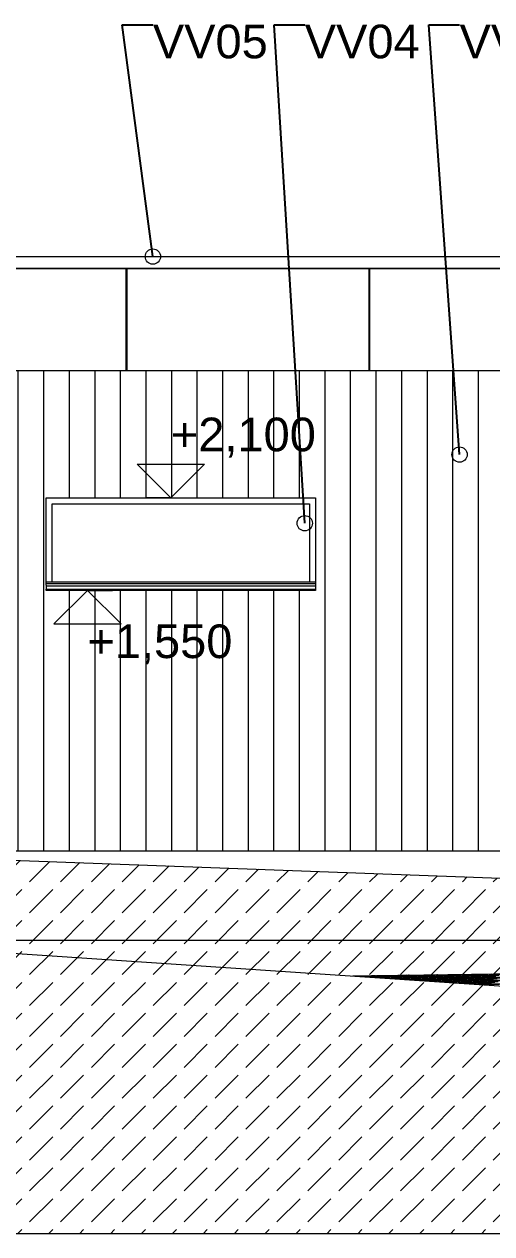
# Model space of a CAD drawing. Header units: millimetres. Extents: x 745166 to 884669, y -5000 to 15056.
# Drawn here: x 774541 to 777322, y 7862 to 15056 of the extents above; entities that cross this region are included whole.
import ezdxf

# ---------------------------------------------------------------- set-up
doc = ezdxf.new("R2010")
doc.units = ezdxf.units.MM
doc.header["$MEASUREMENT"] = 0
for name, color, linetype, lineweight in [('New_0_Pen_No__1', 7, 'Continuous', 13), ('New_2D Drafting - General_Pen_No__1', 7, 'Continuous', 13), ('New_Annotation - Label_Pen_No__1', 7, 'Continuous', 13), ('New_ARCHICAD Windows_Pen_No__1', 7, 'Continuous', 13), ('New_Dimensioning - General_Pen_No__1', 7, 'Continuous', 13), ('New_Shell - Roof_Pen_No__1', 7, 'Continuous', 13), ('New_Site & Landscape - Terrain_Pen_No__1', 7, 'Continuous', 13), ('New_Structural - Bearing_Pen_No__1', 7, 'Continuous', 13)]:
    doc.layers.add(name, color=color, linetype=linetype, lineweight=lineweight)
doc.layers.add('New_2D Drafting - General_Pen_No__61', color=7, linetype='Continuous', lineweight=20, true_color=0x6a6a6a)
doc.layers.add('New_Structural - Bearing', color=7, linetype='Continuous')
doc.styles.add('GENERATED_STYLE_1', font='')
doc.styles.get('GENERATED_STYLE_1').set_extended_font_data('Arial')
doc.dimstyles.new('GENERATED_STYLE__1', dxfattribs={"dimtxt": 0.18, "dimasz": 182.4, "dimexe": 0.18, "dimexo": 0.0625, "dimgap": 0, "dimtad": 0, "dimtih": 1, "dimtoh": 1, "dimdec": 4, "dimzin": 0, "dimdsep": 46, "dimcen": 0.09, "dimadec": 0, "dimazin": 0, "dimtfac": 1, "dimtdec": 4, "dimtmove": 0, "dimatfit": 3, "dimldrblk": 'ARROWHEAD_1', "dimfxl": 0, "dimtolj": 1, "dimtzin": 0, "dimarcsym": 0})

# ---------------------------------------------------------------- blocks, each defined once
blk = doc.blocks.new('ARROWHEAD_1')
at = {"color": 0, "linetype": 'Continuous', "lineweight": 0}
blk.add_line((0, 0), (-1, 0), dxfattribs=at)
blk.add_circle((0, 0), 0.25, dxfattribs=at)

msp = doc.modelspace()

# ---------------------------------------------------------------- hatches: boundary and pattern name
at = {"layer": 'New_2D Drafting - General_Pen_No__61', "linetype": 'Continuous', "lineweight": 20, "true_color": 0x6a6a6a}
h = msp.add_hatch(dxfattribs=at)
h.set_pattern_fill('Dashed_0002', color=251, style=0, pattern_type=2)
h.set_pattern_definition([(45, (1009346.34, 10138.7), (-183.84776, 183.84776), [195, -65]), (45, (1009346.34, 10322.54), (-183.84776, 183.84776), [195, -65])])
h.paths.add_polyline_path([(769057.3, 7861.9), (769057.3, 10118.7), (773547.6, 10118.7), (778397.6, 9938.7), (782481, 9938.7), (782481, 7861.9)])
at = {"layer": 'New_Structural - Bearing', "linetype": 'Continuous', "lineweight": 0, "true_color": 0x000000}
h = msp.add_hatch(dxfattribs=at)
h.set_pattern_fill('Plank_Floor_vert_0002', color=18, style=0, pattern_type=2)
h.set_pattern_definition([(90, (1009346.34, 10138.7), (152, 0), [])])
h.paths.add_polyline_path([(773644.6, 10138.7), (778279.6, 10138.7), (778279.6, 12996.7), (773644.6, 12996.7)])
h.paths.add_polyline_path([(776272.6, 11688.7), (774672.6, 11688.7), (774672.6, 12238.7), (776272.6, 12238.7)], flags=0)

# ---------------------------------------------------------------- linework, layer by layer
at = {"layer": 'New_0_Pen_No__1', "color": 7, "linetype": 'Continuous', "lineweight": 13}
for p, q in [((775148.6, 12996.7), (775148.6, 13603.7)), ((775152.6, 12996.7), (775152.6, 13603.7)), ((776592.6, 12996.7), (776592.6, 13603.7)), ((776596.6, 12996.7), (776596.6, 13603.7))]:
    msp.add_line(p, q, dxfattribs=at)
at = {"layer": 'New_0_Pen_No__1', "color": 7, "linetype": 'Continuous', "lineweight": 13, "flags": 128}
msp.add_lwpolyline([(772644.6, 12996.7), (779100.6, 12996.7), (779100.6, 13603.7), (772644.6, 13603.7)], close=True, dxfattribs=at)
at = {"layer": 'New_2D Drafting - General_Pen_No__1', "color": 7, "linetype": 'Continuous', "lineweight": 13, "flags": 128}
msp.add_lwpolyline([(769057.3, 7861.9), (769057.3, 10118.7), (773547.6, 10118.7), (778397.6, 9938.7), (782481, 9938.7), (782481, 7861.9)], close=True, dxfattribs=at)
at = {"layer": 'New_ARCHICAD Windows_Pen_No__1', "color": 7, "linetype": 'Continuous', "lineweight": 13}
for p, q in [((774672.6, 12238.7), (776272.6, 12238.7)), ((774672.6, 11718.7), (774672.6, 12238.7)), ((776272.6, 12238.7), (776272.6, 11718.7)), ((774707.6, 11738.7), (774707.6, 12203.7)), ((774707.6, 12203.7), (776237.6, 12203.7)), ((776237.6, 12203.7), (776237.6, 11738.7)), ((774672.6, 11738.7), (776272.6, 11738.7)), ((774672.6, 11728.7), (776272.6, 11728.7)), ((774672.6, 11718.7), (774672.6, 11715.7)), ((774672.6, 11715.7), (774672.6, 11695.7)), ((774672.6, 11715.7), (776272.6, 11715.7)), ((774672.6, 11695.7), (776272.6, 11695.7)), ((774672.6, 11688.7), (774672.6, 11695.7)), ((776272.6, 11688.7), (774672.6, 11688.7)), ((776272.6, 11718.7), (776272.6, 11715.7)), ((776272.6, 11715.7), (776272.6, 11695.7)), ((776272.6, 11695.7), (776272.6, 11688.7))]:
    msp.add_line(p, q, dxfattribs=at)
at = {"layer": 'New_Dimensioning - General_Pen_No__1', "color": 7, "linetype": 'Continuous', "lineweight": 13}
for p, q in [((775413.3, 12238.7), (775213.3, 12438.7)), ((775213.3, 12438.7), (775613.3, 12438.7)), ((775613.3, 12438.7), (775413.3, 12238.7)), ((775413.3, 12238.7), (775263.3, 12238.7)), ((775413.3, 12238.7), (775563.3, 12238.7)), ((774917.1, 11688.7), (774717.1, 11488.7)), ((774917.1, 11688.7), (774767.1, 11688.7)), ((774917.1, 11688.7), (775067.1, 11688.7)), ((775117.1, 11488.7), (774917.1, 11688.7)), ((774717.1, 11488.7), (775117.1, 11488.7))]:
    msp.add_line(p, q, dxfattribs=at)
at = {"layer": 'New_Shell - Roof_Pen_No__1', "color": 7, "linetype": 'Continuous', "lineweight": 13}
for p, q in [((772644.6, 13673.7), (779100.6, 13673.7)), ((772644.6, 13603.7), (779100.6, 13603.7)), ((772644.6, 12996.7), (779100.6, 12996.7))]:
    msp.add_line(p, q, dxfattribs=at)
at = {"layer": 'New_Site & Landscape - Terrain_Pen_No__1', "color": 7, "linetype": 'Continuous', "lineweight": 13}
for p, q in [((771697.1, 9718.7), (778235.7, 9277.4)), ((782850.6, 9482.6), (776496.1, 9394.8)), ((776601.9, 9394.8), (776525.7, 9392.8)), ((776601.9, 9394.8), (776540.4, 9393.5)), ((776581.5, 9389.8), (776573.1, 9389.6)), ((776581.5, 9389.8), (776573.5, 9389.6)), ((776581.5, 9389.8), (776574.4, 9389.5)), ((776601.9, 9394.8), (776579.7, 9393.9)), ((776670.2, 9393.2), (776586.6, 9391)), ((776631, 9396.7), (776607, 9396)), ((776649.8, 9388.2), (776607.2, 9387.3)), ((776670.2, 9393.2), (776608.7, 9391.9)), ((776649.8, 9388.2), (776609.3, 9387.2)), ((776649.8, 9388.2), (776627.6, 9387.3)), ((776718.1, 9386.6), (776645.1, 9384.7)), ((776670.2, 9393.2), (776648, 9392.3)), ((776738.5, 9391.6), (776654.9, 9389.5)), ((776718.1, 9386.6), (776656.7, 9385.3)), ((776758.8, 9396.6), (776675.3, 9394.5)), ((776738.5, 9391.6), (776677, 9390.3)), ((776697.7, 9381.6), (776692.7, 9381.5)), ((776697.7, 9381.6), (776692.9, 9381.5)), ((776697.7, 9381.6), (776693.5, 9381.5)), ((776718.1, 9386.6), (776695.9, 9385.8)), ((776758.8, 9396.6), (776697.4, 9395.3)), ((776786.4, 9385.1), (776702.8, 9382.9)), ((776738.5, 9391.6), (776716.3, 9390.8)), ((776806.8, 9390.1), (776723.2, 9387.9)), ((776786.4, 9385.1), (776724.9, 9383.7)), ((776766, 9380.1), (776726.8, 9379.2)), ((776766, 9380.1), (776728.8, 9379.1)), ((776758.8, 9396.6), (776736.7, 9395.8)), ((776827.1, 9395.1), (776743.6, 9392.9)), ((776766, 9380.1), (776743.8, 9379.2)), ((776806.8, 9390.1), (776745.3, 9388.7)), ((776813.9, 9399.2), (776763.9, 9397.9)), ((776786.4, 9385.1), (776764.2, 9384.2)), ((776834.3, 9378.5), (776764.6, 9376.7)), ((776827.1, 9395.1), (776765.7, 9393.7)), ((776854.7, 9383.5), (776771.1, 9381.3)), ((776834.3, 9378.5), (776772.9, 9377.2)), ((776806.8, 9390.1), (776784.6, 9389.2)), ((776794, 9398.9), (776786.1, 9398.7)), ((776875, 9388.5), (776791.5, 9386.3)), ((776854.7, 9383.5), (776793.2, 9382.2)), ((776827.1, 9395.1), (776805, 9394.2)), ((776895.4, 9393.5), (776811.8, 9391.3)), ((776834.3, 9378.5), (776812.1, 9377.6)), ((776813.9, 9373.5), (776812.3, 9373.5)), ((776813.9, 9373.5), (776812.4, 9373.4)), ((776813.9, 9373.5), (776812.5, 9373.4)), ((776875, 9388.5), (776813.6, 9387.2)), ((776902.6, 9376.9), (776819, 9374.7)), ((776831, 9399.4), (776825.4, 9399.2)), ((776915.8, 9398.5), (776832.2, 9396.3)), ((776854.7, 9383.5), (776832.5, 9382.6)), ((776895.4, 9393.5), (776834, 9392.2)), ((776923, 9381.9), (776839.4, 9379.7)), ((776902.6, 9376.9), (776841.2, 9375.6)), ((776882.2, 9371.9), (776846.5, 9371.1)), ((776882.2, 9371.9), (776848.2, 9371)), ((776875, 9388.5), (776852.9, 9387.6)), ((776915.8, 9398.5), (776854.4, 9397.2)), ((776943.3, 9386.9), (776859.8, 9384.7)), ((776882.2, 9371.9), (776860, 9371.1)), ((776923, 9381.9), (776861.5, 9380.6)), ((776895.4, 9393.5), (776873.3, 9392.6)), ((776963.7, 9391.9), (776880.1, 9389.7)), ((776902.6, 9376.9), (776880.4, 9376.1)), ((776943.3, 9386.9), (776881.9, 9385.6)), ((776950.5, 9370.3), (776884, 9368.6)), ((776970.9, 9375.3), (776887.3, 9373.2)), ((776950.5, 9370.3), (776889.1, 9369)), ((776915.8, 9398.5), (776893.6, 9397.6)), ((776984.1, 9396.9), (776900.5, 9394.7)), ((776923, 9381.9), (776900.8, 9381.1)), ((776963.7, 9391.9), (776902.3, 9390.6)), ((776991.2, 9380.3), (776907.7, 9378.2)), ((776970.9, 9375.3), (776909.4, 9374)), ((776996.9, 9401.7), (776920.9, 9399.7)), ((776943.3, 9386.9), (776921.2, 9386.1)), ((776984.1, 9396.9), (776922.7, 9395.6)), ((777011.6, 9385.3), (776928.1, 9383.2)), ((776950.5, 9370.3), (776928.3, 9369.5)), ((776991.2, 9380.3), (776929.8, 9379)), ((777018.8, 9368.8), (776935.2, 9366.6)), ((776963.7, 9391.9), (776941.6, 9391.1)), ((776992.3, 9401.6), (776943.1, 9400.6)), ((777032, 9390.3), (776948.4, 9388.2)), ((776970.9, 9375.3), (776948.7, 9374.5)), ((777011.6, 9385.3), (776950.2, 9384)), ((777039.2, 9373.8), (776955.6, 9371.6)), ((777018.8, 9368.8), (776957.4, 9367.4)), ((776984.1, 9396.9), (776961.9, 9396.1)), ((776998.4, 9363.8), (776966.1, 9363.1)), ((776998.4, 9363.8), (776967.7, 9363)), ((777052.4, 9395.3), (776968.8, 9393.2)), ((776991.2, 9380.3), (776969.1, 9379.5)), ((777032, 9390.3), (776970.6, 9389)), ((777059.5, 9378.8), (776976, 9376.6)), ((776998.4, 9363.8), (776976.2, 9362.9)), ((777039.2, 9373.8), (776977.7, 9372.4)), ((777000.7, 9401.8), (776982.3, 9401)), ((777072.8, 9400.3), (776989.2, 9398.2)), ((777011.6, 9385.3), (776989.5, 9384.5)), ((777052.4, 9395.3), (776991, 9394)), ((777079.9, 9383.8), (776996.3, 9381.6)), ((777018.8, 9368.8), (776996.6, 9367.9)), ((777059.5, 9378.8), (776998.1, 9377.4)), ((777087.1, 9367.2), (777003.5, 9365)), ((777066.7, 9362.2), (777003.5, 9360.5)), ((777066.7, 9362.2), (777005.3, 9360.9)), ((777032, 9390.3), (777009.9, 9389.5)), ((777072.8, 9400.3), (777011.4, 9399)), ((777100.3, 9388.8), (777016.7, 9386.6)), ((777039.2, 9373.8), (777017, 9372.9)), ((777079.9, 9383.8), (777018.5, 9382.4)), ((777107.5, 9372.2), (777023.9, 9370)), ((777087.1, 9367.2), (777025.7, 9365.9)), ((777052.4, 9395.3), (777030.2, 9394.5)), ((777120.7, 9393.8), (777037.1, 9391.6)), ((777059.5, 9378.8), (777037.4, 9377.9)), ((777100.3, 9388.8), (777038.9, 9387.4)), ((777127.8, 9377.2), (777044.3, 9375)), ((777066.7, 9362.2), (777044.5, 9361.3)), ((777107.5, 9372.2), (777046, 9370.9)), ((777072.8, 9400.3), (777050.6, 9399.5)), ((777135, 9360.6), (777051.4, 9358.4)), ((777141.1, 9398.8), (777057.5, 9396.6)), ((777079.9, 9383.8), (777057.8, 9382.9)), ((777120.7, 9393.8), (777059.3, 9392.4)), ((777148.2, 9382.2), (777064.6, 9380)), ((777087.1, 9367.2), (777064.9, 9366.3)), ((777127.8, 9377.2), (777066.4, 9375.9)), ((777155.4, 9365.6), (777071.8, 9363.4)), ((777135, 9360.6), (777073.6, 9359.3)), ((777161.5, 9403.8), (777077.9, 9401.6)), ((777100.3, 9388.8), (777078.1, 9387.9)), ((777141.1, 9398.8), (777079.7, 9397.4)), ((777168.6, 9387.2), (777085, 9385)), ((777107.5, 9372.2), (777085.3, 9371.3)), ((777114.6, 9355.6), (777085.7, 9355)), ((777148.2, 9382.2), (777086.8, 9380.9)), ((777114.6, 9355.6), (777087.1, 9354.9)), ((777175.7, 9370.6), (777092.2, 9368.4)), ((777114.6, 9355.6), (777092.4, 9354.8)), ((777155.4, 9365.6), (777093.9, 9364.3)), ((777120.7, 9393.8), (777098.5, 9392.9)), ((777161.5, 9403.8), (777100.1, 9402.4)), ((777189, 9392.2), (777105.4, 9390)), ((777127.8, 9377.2), (777105.7, 9376.3)), ((777168.6, 9387.2), (777107.2, 9385.9)), ((777196.1, 9375.6), (777112.6, 9373.4)), ((777135, 9360.6), (777112.8, 9359.8)), ((777175.7, 9370.6), (777114.3, 9369.3)), ((777141.1, 9398.8), (777118.9, 9397.9)), ((777203.3, 9359), (777119.7, 9356.9)), ((777182.9, 9354), (777121.5, 9352.7)), ((777182.9, 9354), (777123, 9352.5)), ((777209.4, 9397.2), (777125.8, 9395)), ((777148.2, 9382.2), (777126.1, 9381.3)), ((777189, 9392.2), (777127.6, 9390.9)), ((777216.5, 9380.6), (777132.9, 9378.4)), ((777155.4, 9365.6), (777133.2, 9364.8)), ((777196.1, 9375.6), (777134.7, 9374.3)), ((777161.5, 9403.8), (777139.3, 9402.9)), ((777223.7, 9364), (777140.1, 9361.9)), ((777203.3, 9359), (777141.9, 9357.7)), ((777229.8, 9402.2), (777146.2, 9400)), ((777168.6, 9387.2), (777146.4, 9386.3)), ((777209.4, 9397.2), (777148, 9395.9)), ((777236.9, 9385.6), (777153.3, 9383.4)), ((777175.7, 9370.6), (777153.6, 9369.8)), ((777216.5, 9380.6), (777155.1, 9379.3)), ((777244, 9369), (777160.5, 9366.9)), ((777182.9, 9354), (777160.7, 9353.2)), ((777223.7, 9364), (777162.2, 9362.7)), ((777189, 9392.2), (777166.8, 9391.3)), ((777251.2, 9352.5), (777167.6, 9350.3)), ((777229.8, 9402.2), (777168.4, 9400.9)), ((777257.3, 9390.6), (777173.7, 9388.4)), ((777196.1, 9375.6), (777174, 9374.8)), ((777236.9, 9385.6), (777175.5, 9384.3)), ((777264.4, 9374), (777180.8, 9371.9)), ((777203.3, 9359), (777181.1, 9358.2)), ((777244, 9369), (777182.6, 9367.7)), ((777209.4, 9397.2), (777187.2, 9396.3)), ((777271.6, 9357.5), (777188, 9355.3)), ((777251.2, 9352.5), (777189.8, 9351.1)), ((777277.7, 9395.6), (777194.1, 9393.4)), ((777216.5, 9380.6), (777194.4, 9379.8)), ((777257.3, 9390.6), (777195.9, 9389.3)), ((777284.8, 9379), (777201.2, 9376.9)), ((777223.7, 9364), (777201.5, 9363.2)), ((777264.4, 9374), (777203, 9372.7)), ((777229.8, 9402.2), (777207.6, 9401.3)), ((777292, 9362.5), (777208.4, 9360.3)), ((777271.6, 9357.5), (777210.1, 9356.1)), ((777298.1, 9400.6), (777214.5, 9398.4)), ((777236.9, 9385.6), (777214.7, 9384.8)), ((777277.7, 9395.6), (777216.3, 9394.3)), ((777305.2, 9384), (777221.6, 9381.9)), ((777244, 9369), (777221.9, 9368.2)), ((777284.8, 9379), (777223.4, 9377.7)), ((777312.3, 9367.5), (777228.8, 9365.3)), ((777251.2, 9352.5), (777229, 9351.6)), ((777292, 9362.5), (777230.5, 9361.1)), ((777318.5, 9405.6), (777234.9, 9403.4)), ((777257.3, 9390.6), (777235.1, 9389.8)), ((777298.1, 9400.6), (777236.7, 9399.3)), ((777325.6, 9389), (777242, 9386.9)), ((777264.4, 9374), (777242.3, 9373.2)), ((777305.2, 9384), (777243.8, 9382.7)), ((777332.7, 9372.5), (777249.1, 9370.3)), ((777271.6, 9357.5), (777249.4, 9356.6)), ((777312.3, 9367.5), (777250.9, 9366.1)), ((777277.7, 9395.6), (777255.5, 9394.8)), ((777339.9, 9355.9), (777256.3, 9353.7)), ((777318.5, 9405.6), (777257, 9404.3)), ((777346, 9394), (777262.4, 9391.9)), ((777284.8, 9379), (777262.6, 9378.2)), ((777325.6, 9389), (777264.2, 9387.7)), ((777353.1, 9377.5), (777269.5, 9375.3)), ((777292, 9362.5), (777269.8, 9361.6)), ((777332.7, 9372.5), (777271.3, 9371.1)), ((777298.1, 9400.6), (777275.9, 9399.8)), ((777360.2, 9360.9), (777276.7, 9358.7)), ((777339.9, 9355.9), (777278.4, 9354.6)), ((777366.4, 9399), (777282.8, 9396.9)), ((777305.2, 9384), (777283, 9383.2)), ((777346, 9394), (777284.6, 9392.7)), ((777373.5, 9382.5), (777289.9, 9380.3)), ((777312.3, 9367.5), (777290.2, 9366.6)), ((777353.1, 9377.5), (777291.7, 9376.1)), ((777318.5, 9405.6), (777296.3, 9404.8)), ((777380.6, 9365.9), (777297, 9363.7)), ((777360.2, 9360.9), (777298.8, 9359.6)), ((777386.8, 9404), (777303.2, 9401.9)), ((777325.6, 9389), (777303.4, 9388.2)), ((777366.4, 9399), (777305, 9397.7)), ((777393.9, 9387.5), (777310.3, 9385.3)), ((777332.7, 9372.5), (777310.6, 9371.6)), ((777373.5, 9382.5), (777312.1, 9381.1)), ((777401, 9370.9), (777317.4, 9368.7)), ((777339.9, 9355.9), (777317.7, 9355)), ((777380.6, 9365.9), (777319.2, 9364.6)), ((777230.8, 9347.5), (777205.3, 9346.9)), ((777230.8, 9347.5), (777206.6, 9346.8)), ((777230.8, 9347.5), (777209.4, 9346.6)), ((777319.5, 9350.9), (777235.9, 9348.7)), ((777299.1, 9345.9), (777239.5, 9344.6)), ((777299.1, 9345.9), (777242.4, 9344.4)), ((777319.5, 9350.9), (777258.1, 9349.6)), ((777299.1, 9345.9), (777276.9, 9345)), ((777367.4, 9344.3), (777283.8, 9342.1)), ((777319.5, 9350.9), (777297.3, 9350)), ((777387.8, 9349.3), (777304.2, 9347.1)), ((777367.4, 9344.3), (777306, 9343))]:
    msp.add_line(p, q, dxfattribs=at)
at = {"layer": 'New_Structural - Bearing_Pen_No__1', "color": 7, "linetype": 'Continuous', "lineweight": 13}
for p, q in [((773644.6, 10138.7), (778279.6, 10138.7)), ((773832.6, 9608.7), (778112.6, 9608.7))]:
    msp.add_line(p, q, dxfattribs=at)

# ---------------------------------------------------------------- texts
at = {"layer": 'New_Annotation - Label_Pen_No__1', "color": 7, "linetype": 'Continuous', "lineweight": 13, "char_height": 200, "attachment_point": 1, "style": 'GENERATED_STYLE_1'}
for s, insert in [('\\A1;{\\pql;\\fArial|b0|i0|c0|p34;VV0\\fArial|b0|i0|c0|p34;5}', (775306.3, 15052.9)), ('\\A1;{\\pql;\\fArial|b0|i0|c0|p34;VV0\\fArial|b0|i0|c0|p34;4}', (776209.4, 15052.9)), ('\\A1;{\\pql;\\fArial|b0|i0|c0|p34;VV0\\fArial|b0|i0|c0|p34;1}', (777130, 15052.9))]:
    msp.add_mtext(s, dxfattribs=dict(at, insert=insert))
at = {"layer": 'New_Dimensioning - General_Pen_No__1', "color": 7, "lineweight": 13, "char_height": 200, "attachment_point": 7, "style": 'GENERATED_STYLE_1'}
for s, insert in [('\\A1;{\\pql;\\fArial|b0|i0|c0|p34;+2,100}', (775413.3, 12478.7)), ('\\A1;{\\pql;\\fArial|b0|i0|c0|p34;+1,550}', (774917.1, 11248.7))]:
    msp.add_mtext(s, dxfattribs=dict(at, insert=insert))

# ---------------------------------------------------------------- leaders
at = {"layer": 'New_Annotation - Label_Pen_No__1', "color": 7, "linetype": 'Continuous', "lineweight": 13, "annotation_type": 0, "has_hookline": 1, "hookline_direction": 0}
for points, text_width in [([(775306.3, 13673.7), (775123.9, 15052.9), (775306.3, 15052.9)], 670.4), ([(776209.4, 12087.8), (776027, 15052.9), (776209.4, 15052.9)], 668.2), ([(777130, 12496.2), (776947.6, 15052.9), (777130, 15052.9)], 630.4)]:
    msp.add_leader(points, dimstyle='GENERATED_STYLE__1', dxfattribs=dict(at, text_width=text_width))

doc.saveas('drawing.dxf')
